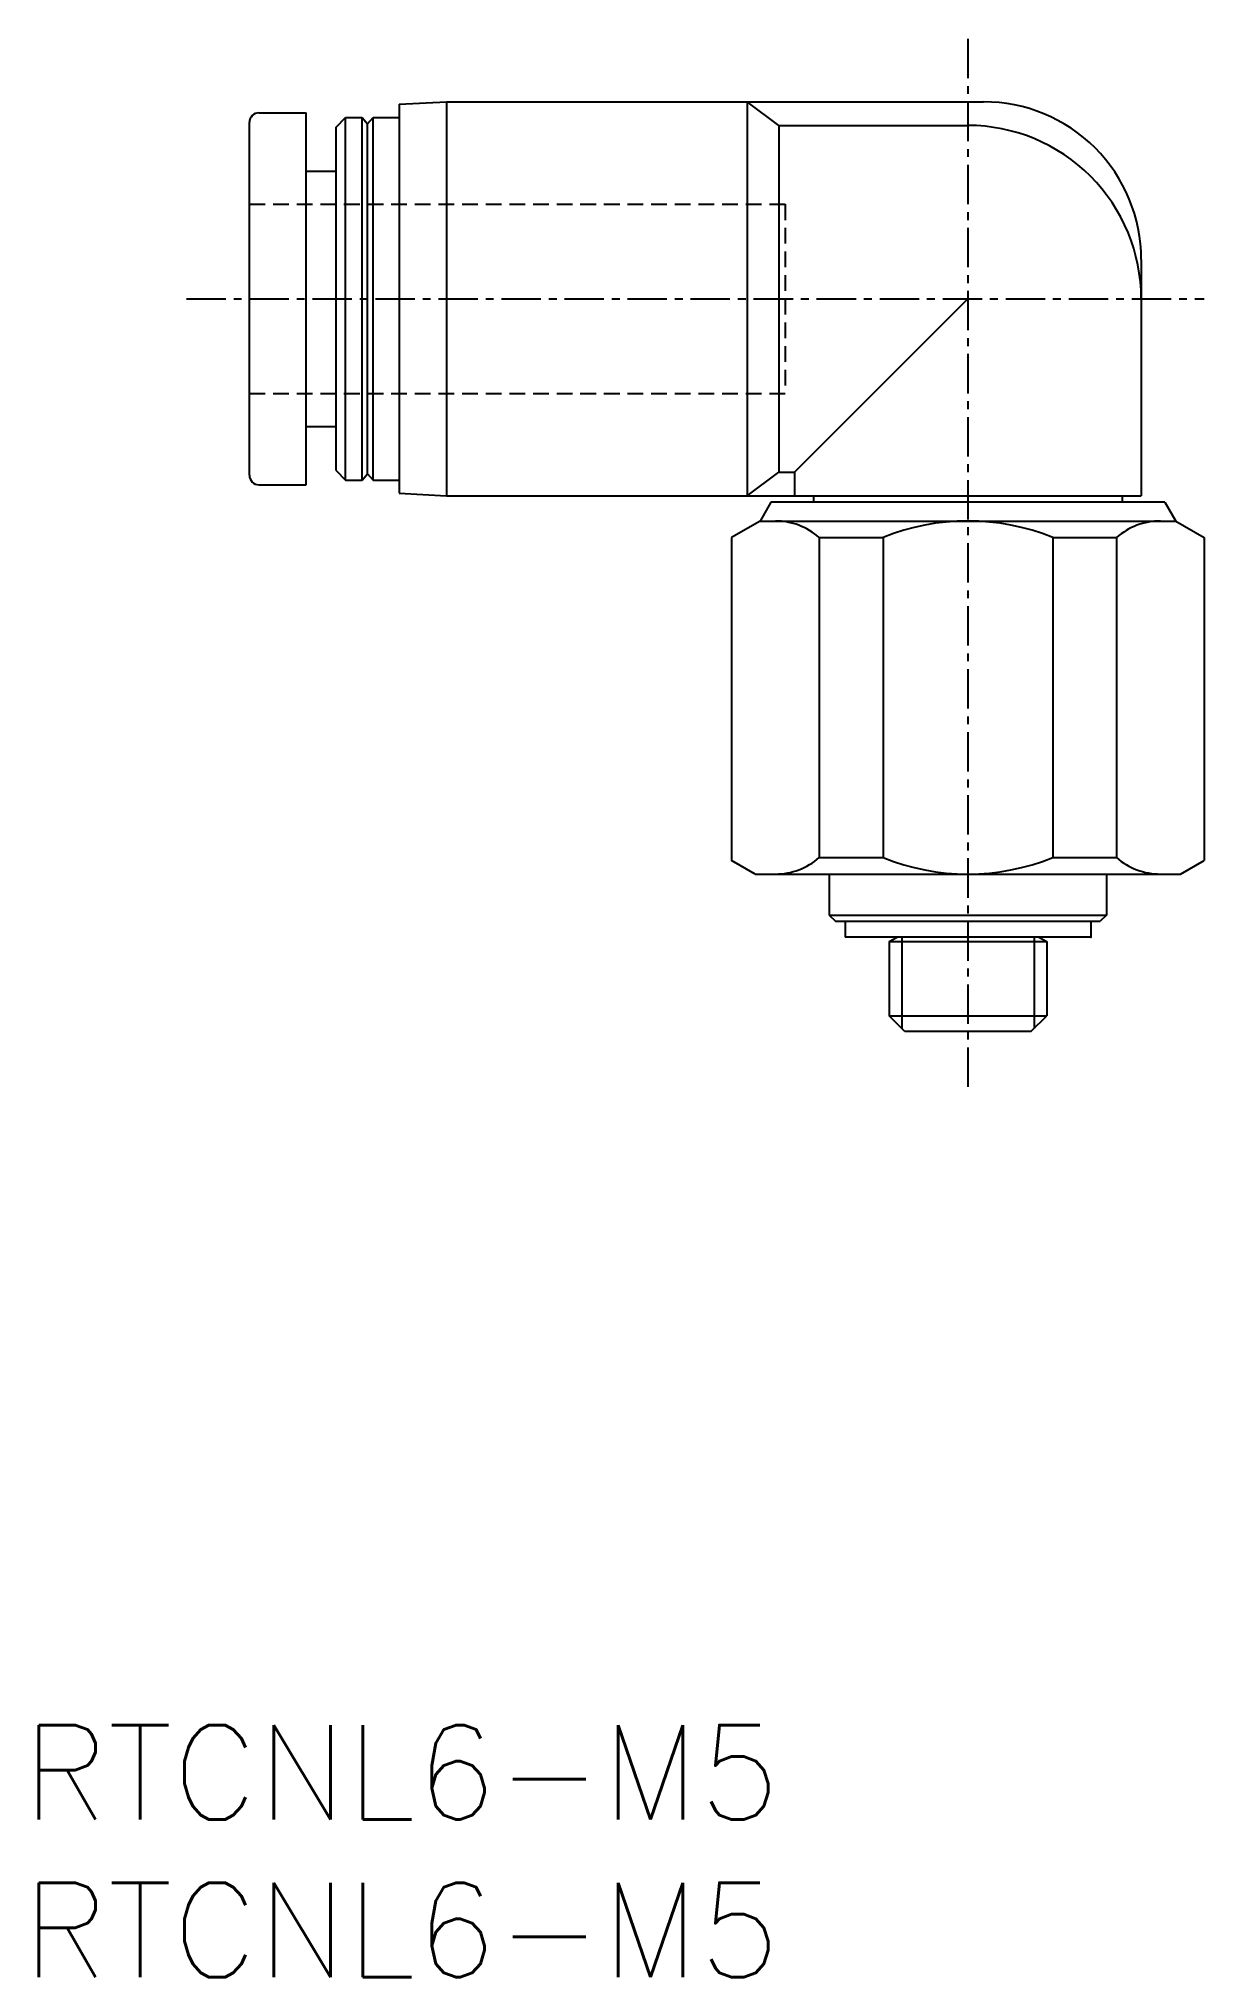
# Model space of a CAD drawing. Extents: x 0.5 to 37.5, y 0 to 61.5.
import ezdxf

# ---------------------------------------------------------------- set-up
doc = ezdxf.new("R2010")
doc.units = 0
doc.linetypes.add('CENTER', pattern=[2, 1.25, -0.25, 0.25, -0.25])
doc.linetypes.add('DASHED', pattern=[0.75, 0.5, -0.25])
doc.layers.get('0').update_dxf_attribs({"linetype": 'CONTINUOUS'})
doc.layers.add('CENTER', color=1, linetype='CENTER')
doc.styles.get("Standard").update_dxf_attribs({"font": 'txt.shx'})

# ---------------------------------------------------------------- blocks, each defined once
blk = doc.blocks.new('*U7')
at = {"color": 7, "linetype": 'CONTINUOUS'}
blk.add_text('RTCNL6-M5', height=3, dxfattribs=at).set_placement((0, 0))
blk = doc.blocks.new('*U8')
at = {"color": 7, "linetype": 'CONTINUOUS'}
blk.add_text('RTCNL6-M5', height=3, dxfattribs=at).set_placement((0, 5))

msp = doc.modelspace()

# ---------------------------------------------------------------- linework, layer by layer
at = {"color": 7, "linetype": 'CONTINUOUS'}
for p, q in [((7.5, 59.14999), (9, 59.14999)), ((9, 47.35001), (9, 59.14999)), ((11.95, 59.42138), (13.45, 59.5)), ((11.95, 59.42139), (11.95, 47.07861)), ((13.45, 59.5), (30.5, 59.5)), ((13.45, 59.5), (13.45, 47)), ((23, 59.5), (23, 47)), ((24.00001, 58.75001), (23.00001, 59.50001)), ((7.2, 47.65001), (7.2, 58.84999)), ((9.95, 58.7), (10.24999, 58.99999)), ((9.95, 47.8), (9.95, 58.7)), ((10.25, 59), (10.775, 59)), ((10.25, 47.5), (10.25, 59)), ((10.775, 47.5), (10.775, 59)), ((10.77501, 59.00001), (10.95001, 58.80001)), ((10.95, 47.7), (10.95, 58.8)), ((10.95001, 58.8), (11.125, 59)), ((11.125, 59), (11.95, 59)), ((11.125, 47.5), (11.125, 59)), ((24, 58.75), (24, 47.75)), ((24, 58.75), (30, 58.75)), ((9, 57.3), (9.95, 57.3)), ((35.5, 54.5), (35.5, 47)), ((24.49999, 47.74999), (30.00001, 53.25001)), ((9, 49.2), (9.95, 49.2)), ((9.95, 47.8), (10.25, 47.5)), ((10.25, 47.5), (10.775, 47.5)), ((10.775, 47.50001), (10.95, 47.7)), ((10.95, 47.7), (11.125, 47.5)), ((11.125, 47.5), (11.95, 47.5)), ((23.00001, 47.00001), (24.00001, 47.75001)), ((24, 47.75), (24.5, 47.75)), ((24.5, 47.75), (24.5, 47)), ((7.5, 47.35001), (9, 47.35001)), ((11.95, 47.0786), (13.45, 47)), ((13.45, 47), (35.5, 47)), ((23.75001, 46.80002), (23.40359, 46.20001)), ((36.25, 46.8), (23.75, 46.8)), ((25.10001, 47), (25.10001, 46.8)), ((34.89999, 47), (34.89999, 46.8)), ((36.24998, 46.79999), (36.59639, 46.2)), ((23.40359, 46.2), (22.49998, 45.6783)), ((23.40359, 46.2), (36.59642, 46.2)), ((36.59643, 46.20002), (37.50001, 45.67834)), ((22.5, 45.67831), (22.5, 35.43301)), ((25.28412, 45.67831), (25.28412, 35.52165)), ((25.28412, 45.67831), (27.30742, 45.67831)), ((27.30742, 45.67831), (27.30742, 35.52165)), ((32.69258, 45.67831), (32.69258, 35.52165)), ((32.69258, 45.67831), (34.71588, 45.67831)), ((34.71588, 45.67831), (34.71588, 35.52165)), ((37.5, 45.67831), (37.5, 35.43301)), ((23.25001, 35), (22.50001, 35.43302)), ((25.28411, 35.52165), (27.30741, 35.52164)), ((32.69257, 35.52164), (34.71589, 35.52164)), ((36.74999, 34.99999), (37.49999, 35.433)), ((23.25, 35), (36.75, 35)), ((25.60001, 35), (25.60001, 33.70001)), ((34.39999, 35), (34.39999, 33.70001)), ((25.6, 33.70001), (34.4, 33.70001)), ((25.60001, 33.70001), (25.80001, 33.5)), ((25.80001, 33.5), (34.19999, 33.5)), ((26.10001, 33.5), (26.10001, 33)), ((33.89999, 33.5), (33.89999, 33)), ((34.4, 33.7), (34.19999, 33.5)), ((33.89999, 33), (26.10001, 33)), ((27.49999, 32.85565), (27.75, 32.99999)), ((27.49999, 32.85565), (32.5, 32.85566)), ((27.5, 32.85567), (27.5, 30.5)), ((27.89999, 33), (27.89999, 30.10001)), ((32.10001, 33), (32.10001, 30.10001)), ((32.25001, 32.99999), (32.5, 32.85566)), ((32.5, 32.85567), (32.5, 30.5)), ((27.50001, 30.50004), (32.50001, 30.50003)), ((28.00004, 30), (27.50001, 30.50003)), ((31.99998, 30), (32.50001, 30.50002)), ((31.99998, 30), (28.00004, 30))]:
    msp.add_line(p, q, dxfattribs=at)
at = {"color": 3, "linetype": 'DASHED'}
for p, q in [((7.2, 56.25), (24.2, 56.25)), ((24.2, 56.25), (24.2, 50.25)), ((7.2, 50.25), (24.2, 50.25))]:
    msp.add_line(p, q, dxfattribs=at)
at = {"color": 7, "linetype": 'CONTINUOUS'}
for centre, radius, start, end in [((7.5, 58.84999), 0.3, 90, 180), ((30.5, 54.5), 5, 0, 90.000002), ((30, 53.25), 5.5, 0, 90.000003), ((7.5, 47.65001), 0.3, 180, 270), ((23.89206, 44.08189), 2.11811, 48.911987, 90), ((30, 38.99054), 7.20946, 68.06965, 111.93035), ((36.10794, 44.08189), 2.11811, 90, 131.08801), ((23.89206, 37.11807), 2.11811, 269.99999, 311.08799), ((30, 42.20943), 7.20946, 248.06963, 291.93033), ((36.10794, 37.11807), 2.11811, 228.91198, 269.99999)]:
    msp.add_arc(centre, radius, start, end, dxfattribs=at)
for p in [(30, 33), (33.89999, 33)]:
    msp.add_point(p, dxfattribs=at)
at = {"layer": 'CENTER', "color": 1, "linetype": 'CENTER'}
for p, q in [((30, 61.5), (30, 28)), ((5.2, 53.25), (37.5, 53.25))]:
    msp.add_line(p, q, dxfattribs=at)

# ---------------------------------------------------------------- block references
at = {"color": 7, "linetype": 'CONTINUOUS'}
for name in ['*U8', '*U7']:
    msp.add_blockref(name, (0, 0), dxfattribs=at)

doc.saveas('drawing.dxf')
